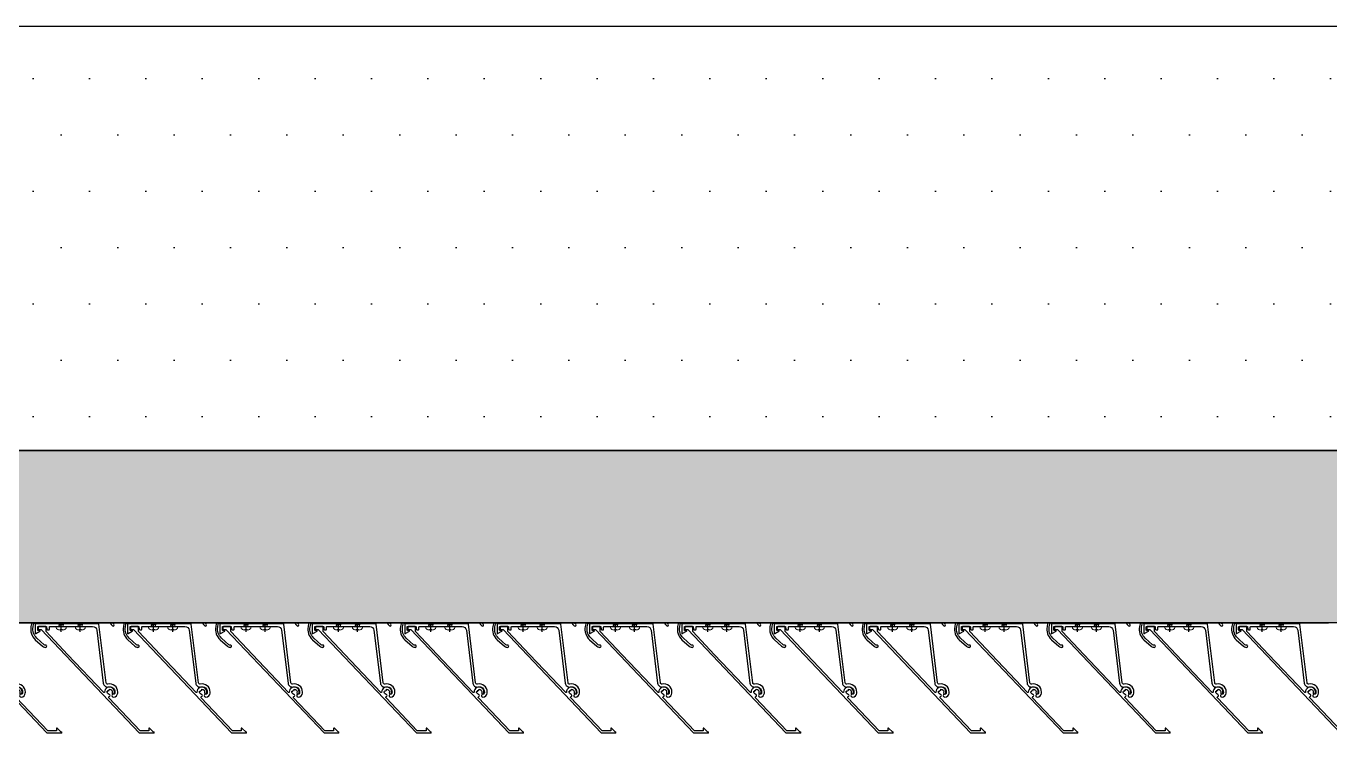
# Model space of a CAD drawing. Header units: millimetres. Extents: x 2519235 to 7246330, y 25937 to 201821.
# Drawn here: x 2747938 to 2748855, y 101893 to 102391 of the extents above; entities that cross this region are included whole.
import ezdxf

# ---------------------------------------------------------------- set-up
doc = ezdxf.new("R2010")
doc.units = ezdxf.units.MM
doc.set_wipeout_variables(frame=1)
for name, pattern in [('CENTER', [50.8, 31.75, -6.35, 6.35, -6.35]), ('DXK_LINE_DOT2', [3.9198, 1.9599, -1.9599]), ('HIDDEN2', [4.7625, 3.175, -1.5875])]:
    doc.linetypes.add(name, pattern=pattern)
for name, color, linetype in [('010 - ASPG_ACCESSORIES_MAIN_COLOR_1', 7, 'Continuous'), ('010 - ASPG_EXTR_DEF_SUB', 7, 'Continuous'), ('010 - ASPG_EXTR_MAIN_COLOR_2', 7, 'Continuous'), ('010 - ASPG_FLASHING_HATCH_', 7, 'Continuous'), ('010 - ASPG_FLASHING_MAIN_COLOR_2', 7, 'Continuous'), ('010 - ASPG_FLASHING_MAIN_COLOR_4', 7, 'Continuous'), ('010 - ASPG_FLASHING_WIPEOUT_', 7, 'Continuous'), ('010 - ASPG_FRAMING_CUT_COLOR_4', 7, 'Continuous'), ('010 - ASPG_FRAMING_HATCH_', 7, 'Continuous'), ('010 - ASPG_FRAMING_MAIN_COLOR_2', 7, 'Continuous'), ('010 - ASPG_FRAMING_SUB_COLOR_2', 7, 'Continuous'), ('010 - ASPG_FRAMING_WIPEOUT_', 7, 'Continuous'), ('_BOLT-M10', 7, 'Continuous'), ('_C-SC', 7, 'Continuous'), ('_Hatch', 7, 'Continuous'), ('_LOUVER-SB', 7, 'Continuous'), ('BOLT & SCREW', 7, 'Continuous'), ('Center Line', 7, 'CENTER'), ('Xref-PLAN-106.940$0$_Beam', 7, 'Continuous')]:
    doc.layers.add(name, color=color, linetype=linetype)
doc.layers.add('12-GRID', color=7, linetype='CENTER', lineweight=13)
doc.layers.add('SCREW', color=7, linetype='Continuous', lineweight=5)

# ---------------------------------------------------------------- blocks, each defined once
blk = doc.blocks.new('*U366')
at = {"color": 7}
for p, q in [((250, -25), (-3599.25, -25)), ((250, -25), (250, -144.93)), ((-3599.25, -30.08), (250, -30.08)), ((-3599.25, -35.39), (250, -35.39)), ((-3599.25, -134.54), (250, -134.54)), ((-3599.25, -139.62), (250, -139.62)), ((-3599.25, -144.93), (250, -144.93))]:
    blk.add_line(p, q, dxfattribs=at)
at = {"layer": 'Defpoints', "color": 7}
for p, q in [((6.35, -6.35), (-6.35, 6.35)), ((-6.35, -6.35), (6.35, 6.35)), ((0, 0), (0, -144.93))]:
    blk.add_line(p, q, dxfattribs=at)
blk = doc.blocks.new('_PP-LOUVER')
at = {"layer": '_Hatch'}
h = blk.add_hatch(dxfattribs=at)
h.set_pattern_fill('STEEL', scale=1.5)
h.set_pattern_definition([(45, (-1941.0177, -2436.031), (-3.367596, 3.367596), []), (45, (-1941.0177, -2433.6497), (-3.367596, 3.367596), [])])
h.paths.add_polyline_path([(3, 67), (3, 3, 0.414214), (13, -7), (50, -7), (50, -15), (-50, -15), (-50, -7), (-13, -7, 0.414214), (-3, 3), (-3, 67, 0.414214), (-13, 77), (-50, 77), (-50, 85), (50, 85), (50, 77), (13, 77, 0.414214)])
at = {"color": 7, "linetype": 'Continuous'}
for p, q in [((70, 135), (-70, 135)), ((-70, 135), (-70, -25)), ((70, 135), (70, -25))]:
    blk.add_line(p, q, dxfattribs=at)
at = {"color": 7, "linetype": 'DXK_LINE_DOT2'}
for p, q in [((-70, 135), (-70, -25)), ((70, 135), (-70, 135)), ((70, -25), (70, 135))]:
    blk.add_line(p, q, dxfattribs=at)
at = {"color": 7, "linetype": 'HIDDEN2'}
for p, q in [((-70, -25), (-70, -65)), ((70, -65), (70, -25)), ((-70, -30.08), (-70, -65)), ((70, -30.08), (70, -65)), ((-70, -65), (70, -65)), ((-70, -65), (70, -65))]:
    blk.add_line(p, q, dxfattribs=at)
at = {"color": 7}
blk.add_lwpolyline([(-50, 85), (50, 85), (50, 77), (13, 77, 0.414214), (3, 67), (3, 3, 0.414214), (13, -7), (50, -7), (50, -15), (-50, -15), (-50, -7), (-13, -7, 0.414214), (-3, 3), (-3, 67, 0.414214), (-13, 77), (-50, 77)], format="xyb", close=True, dxfattribs=at)
for points in [[(63, 60), (3, 60), (3, 10), (63, 10)], [(63, 60), (8, 60), (8, 10), (63, 10)]]:
    blk.add_lwpolyline(points, close=True, dxfattribs=at)
at = {"layer": '_BOLT-M10', "color": 7}
for p, q in [((0, 128.05), (0, 101.95)), ((-11.69, 115), (11.69, 115)), ((3, 42), (-3, 42)), ((8, 42), (3, 42)), ((16, 35), (-10, 35)), ((3, 28), (-3, 28)), ((8, 28), (3, 28))]:
    blk.add_line(p, q, dxfattribs=at)
blk.add_lwpolyline([(-8, 110.38), (0, 105.76), (8, 110.38), (8, 119.62), (0, 124.24), (-8, 119.62)], close=True, dxfattribs=at)
for radius in [10, 6.93]:
    blk.add_circle((0, 115), radius, dxfattribs=at)
at = {"layer": 'Defpoints', "color": 7}
for p, q in [((6.35, -6.35), (-6.35, 6.35)), ((-6.35, -6.35), (6.35, 6.35))]:
    blk.add_line(p, q, dxfattribs=at)
at = {"layer": 'Defpoints', "color": 7, "linetype": 'HIDDEN2'}
for p, q in [((0, -58.05), (0, -31.95)), ((-11.69, -45), (11.69, -45))]:
    blk.add_line(p, q, dxfattribs=at)
blk.add_lwpolyline([(-8, -40.38), (0, -35.76), (8, -40.38), (8, -49.62), (0, -54.24), (-8, -49.62)], close=True, dxfattribs=at)
for radius in [10, 6.93]:
    blk.add_circle((0, -45), radius, dxfattribs=at)
blk = doc.blocks.new('Xref-PLAN-106.940')
at = {"layer": 'Xref-PLAN-106.940$0$_Beam', "color": 7}
for p, q in [((146419.18, 6933.4), (152919.18, 6933.4)), ((146419.18, 6633.4), (152919.18, 6633.4))]:
    blk.add_line(p, q, dxfattribs=at)
blk = doc.blocks.new('A$C6d15e31b')
at = {"color": 7}
blk.add_blockref('Xref-PLAN-106.940', (-135619.34, -23258.4), dxfattribs=at)
at = {"layer": '_C-SC', "color": 7, "xscale": -1}
blk.add_blockref('_PP-LOUVER', (13650.59, -16475.07), dxfattribs=at)
at = {"layer": '_LOUVER-SB', "color": 7, "xscale": -1}
blk.add_blockref('*U366', (13650.59, -16475.07), dxfattribs=at)
blk = doc.blocks.new('*U2952')
at = {"layer": '12-GRID', "color": 7, "linetype": 'CENTER'}
for p, q in [((0, -6.2), (0, 2.2)), ((-4.2, -2), (4.2, -2))]:
    blk.add_line(p, q, dxfattribs=at)
at = {"layer": 'BOLT & SCREW', "color": 7}
for p, q in [((-0.55, -1.77), (-1.77, -1.56)), ((-0.55, -2.23), (-1.77, -2.44)), ((-0.46, -1.77), (-0.88, -1.56)), ((-0.46, -2.23), (-0.88, -2.44)), ((-0.23, -1.45), (-0.44, -0.23)), ((-0.23, -1.54), (-0.44, -1.12)), ((-0.23, -2.46), (-0.44, -2.88)), ((-0.23, -2.55), (-0.44, -3.77)), ((0.23, -1.45), (0.44, -0.23)), ((0.23, -1.54), (0.44, -1.12)), ((0.44, -2.88), (0.23, -2.46)), ((0.23, -2.55), (0.44, -3.77)), ((0.46, -1.77), (0.88, -1.56)), ((0.46, -2.23), (0.88, -2.44)), ((0.55, -1.77), (1.77, -1.56)), ((0.55, -2.23), (1.77, -2.44))]:
    blk.add_line(p, q, dxfattribs=at)
for points in [[(-1.77, -1.56), (-0.88, -1.56, 0.414214), (-0.44, -1.12), (-0.44, -0.23), (0.44, -0.23), (0.44, -1.12, 0.414214), (0.88, -1.56), (1.77, -1.56), (1.77, -2.44), (0.88, -2.44, 0.414214), (0.44, -2.88), (0.44, -3.77), (-0.44, -3.77), (-0.44, -2.88, 0.414214), (-0.88, -2.44), (-1.77, -2.44)], [(0.23, -2.46, -0.414214), (0.46, -2.23), (0.55, -2.23), (0.55, -1.77), (0.46, -1.77, -0.414214), (0.23, -1.54), (0.23, -1.45), (-0.23, -1.45), (-0.23, -1.54, -0.414214), (-0.46, -1.77), (-0.55, -1.77), (-0.55, -2.23), (-0.46, -2.23, -0.414214), (-0.23, -2.46), (-0.23, -2.55), (0.23, -2.55)]]:
    blk.add_lwpolyline(points, format="xyb", close=True, dxfattribs=at)
blk.add_circle((0, -2), 3.5, dxfattribs=at)
blk = doc.blocks.new('000_ASPG_TYP_FILES_20260218-010703_FRAME_EXTR_')
at = {"layer": '010 - ASPG_FRAMING_HATCH_'}
h = blk.add_hatch(dxfattribs=at)
h.set_pattern_fill('ANSI32', scale=0.1, angle=180)
edge = h.paths.add_edge_path()
edge.add_line((2, 16), (2, 2))
edge.add_line((2, 2), (39.7, 2))
edge.add_arc((39.7, 1.7), 0.3, 0, 90, ccw=False)
edge.add_line((40, 1.7), (40, 0.3))
edge.add_arc((39.7, 0.3), 0.3, -90, 0, ccw=False)
edge.add_line((39.7, 0), (0.3, 0))
edge.add_arc((0.3, 0.3), 0.3, 180, 270, ccw=False)
edge.add_line((0, 0.3), (0, 17.7))
edge.add_arc((0.3, 17.7), 0.3, 90, 180, ccw=False)
edge.add_line((0.3, 18), (22.56, 18))
edge.add_arc((22.56, 18.5), 0.5, 270, 380.20955)
edge.add_arc((26.17, 19.83), 3.35, 182.06379, 200.20955, ccw=False)
edge.add_arc((23.58, 19.74), 0.76, 2.06379, 182.06379, ccw=False)
edge.add_arc((26.17, 19.83), 1.83, 182.06379, 447.93621)
edge.add_arc((26.26, 22.42), 0.76, 87.93621, 267.93621, ccw=False)
edge.add_arc((26.17, 19.83), 3.35, 69.79045, 87.93621, ccw=False)
edge.add_arc((27.5, 23.44), 0.5, 249.79045, 360)
edge.add_line((28, 23.44), (28, 26.68))
edge.add_line((28, 26.68), (28.5, 27.18))
edge.add_line((28.5, 27.18), (28, 27.68))
edge.add_line((28, 27.68), (28, 38.62))
edge.add_line((28, 38.62), (28.5, 39.12))
edge.add_line((28.5, 39.12), (28, 39.62))
edge.add_line((28, 39.62), (28, 42.86))
edge.add_arc((27.5, 42.86), 0.5, 0, 110.20955)
edge.add_arc((26.17, 46.47), 3.35, 272.06379, 290.20955, ccw=False)
edge.add_arc((26.26, 43.88), 0.76, 92.06379, 272.06379, ccw=False)
edge.add_arc((26.17, 46.47), 1.83, 272.06379, 537.93621)
edge.add_arc((23.58, 46.56), 0.76, 177.93621, 357.93621, ccw=False)
edge.add_arc((26.17, 46.47), 3.35, 159.79045, 177.93621, ccw=False)
edge.add_arc((22.56, 47.8), 0.5, 339.79045, 450)
edge.add_line((22.56, 48.3), (0.3, 48.3))
edge.add_arc((0.3, 48.6), 0.3, 180, 270, ccw=False)
edge.add_line((0, 48.6), (0, 60))
edge.add_arc((0.3, 60), 0.3, 90, 180, ccw=False)
edge.add_line((0.3, 60.3), (5, 60.3))
edge.add_line((5, 60.3), (5, 65))
edge.add_arc((5.3, 65), 0.3, 90, 180, ccw=False)
edge.add_line((5.3, 65.3), (30, 65.3))
edge.add_line((30, 65.3), (30, 63.6))
edge.add_arc((29.7, 63.6), 0.3, -90, 0, ccw=False)
edge.add_line((29.7, 63.3), (7.3, 63.3))
edge.add_arc((7.3, 63), 0.3, 90, 180)
edge.add_line((7, 63), (7, 58.3))
edge.add_line((7, 58.3), (2.3, 58.3))
edge.add_arc((2.3, 58), 0.3, 90, 180)
edge.add_line((2, 58), (2, 50.6))
edge.add_arc((2.3, 50.6), 0.3, 180, 270)
edge.add_line((2.3, 50.3), (29.7, 50.3))
edge.add_arc((29.7, 50), 0.3, 0, 90, ccw=False)
edge.add_line((30, 50), (30, 26.68))
edge.add_line((30, 26.68), (30, 16.3))
edge.add_arc((29.7, 16.3), 0.3, -90, 0, ccw=False)
edge.add_line((29.7, 16), (2, 16))
at = {"layer": '010 - ASPG_FRAMING_CUT_COLOR_4', "color": 7}
blk.add_lwpolyline([(2, 16), (2, 2), (39.7, 2, -0.414214), (40, 1.7), (40, 0.3, -0.414214), (39.7, 0), (0.3, 0, -0.414214), (0, 0.3), (0, 17.7, -0.414214), (0.3, 18), (22.56, 18, 0.52173), (23.03, 18.67, -0.079342), (22.82, 19.71, -1), (24.34, 19.76, 2.296346), (26.24, 21.66, -1), (26.29, 23.18, -0.079342), (27.33, 22.97, 0.52173), (28, 23.44), (28, 26.68), (28.5, 27.18), (28, 27.68), (28, 38.62), (28.5, 39.12), (28, 39.62), (28, 42.86, 0.52173), (27.33, 43.33, -0.079342), (26.29, 43.12, -1), (26.24, 44.64, 2.296346), (24.34, 46.54, -1), (22.82, 46.59, -0.079342), (23.03, 47.63, 0.52173), (22.56, 48.3), (0.3, 48.3, -0.414214), (0, 48.6), (0, 60, -0.414214), (0.3, 60.3), (5, 60.3), (5, 65, -0.414214), (5.3, 65.3), (30, 65.3), (30, 63.6, -0.414214), (29.7, 63.3), (7.3, 63.3, 0.414214), (7, 63), (7, 58.3), (2.3, 58.3, 0.414214), (2, 58), (2, 50.6, 0.414214), (2.3, 50.3), (29.7, 50.3, -0.414214), (30, 50), (30, 26.68), (30, 16.3, -0.414214), (29.7, 16)], format="xyb", close=True, dxfattribs=at)
at = {"color": 7}
for p in [(26.17, 48.47), (26.17, 21.83)]:
    blk.add_blockref('*U2952', p, dxfattribs=at)
blk = doc.blocks.new('PZG35-9D5')
at = {"layer": 'Center Line', "color": 7}
blk.add_line((0, 3.73), (0, -10.53), dxfattribs=at)
at = {"layer": 'SCREW', "color": 7}
for p, q in [((-1.4, 0), (-1.4, -1.09)), ((1.4, 0), (1.4, -0.59)), ((-1.85, -1.4), (1.85, -0.9)), ((-1.85, -1.4), (-1.4, -1.09)), ((-1.85, -1.4), (-1.4, -1.71)), ((-1.85, -2.7), (1.85, -2.2)), ((-1.85, -2.7), (-1.4, -2.39)), ((-1.85, -2.7), (-1.4, -3.01)), ((-1.85, -4), (-1.4, -3.69)), ((-1.85, -4), (-0.99, -3.88)), ((-1.85, -4), (-1.4, -4.31)), ((-1.4, -1.09), (1.4, -0.59)), ((-1.4, -1.71), (1.4, -1.21)), ((-1.4, -1.71), (-1.4, -2.39)), ((-1.4, -2.39), (1.4, -1.89)), ((-1.4, -3.01), (1.4, -2.51)), ((-1.4, -3.01), (-1.4, -3.69)), ((-1.4, -3.69), (-0.84, -3.59)), ((-1.4, -4.31), (-1.18, -4.27)), ((-1.4, -4.31), (-1.4, -8.1)), ((0, -9.5), (-1.4, -8.1)), ((0, -9.5), (1.4, -8.1)), ((0.56, -3.34), (1.4, -3.19)), ((0.71, -3.65), (1.85, -3.5)), ((0.71, -3.93), (1.4, -3.81)), ((0.71, -4.61), (1.4, -4.49)), ((0.71, -4.95), (1.85, -4.8)), ((0.71, -5.23), (1.4, -5.11)), ((1.85, -0.9), (1.4, -0.59)), ((1.85, -0.9), (1.4, -1.21)), ((1.4, -1.21), (1.4, -1.89)), ((1.85, -2.2), (1.4, -1.89)), ((1.85, -2.2), (1.4, -2.51)), ((1.4, -2.51), (1.4, -3.19)), ((1.85, -3.5), (1.4, -3.19)), ((1.85, -3.5), (1.4, -3.81)), ((1.4, -3.81), (1.4, -4.49)), ((1.85, -4.8), (1.4, -4.49)), ((1.85, -4.8), (1.4, -5.11)), ((1.4, -5.11), (1.4, -8.1))]:
    blk.add_line(p, q, dxfattribs=at)
blk.add_lwpolyline([(0, -9.5), (0.71, -5.23), (0.71, -3.6, 0.417657), (0.41, -3.3, 0.108102), (-0.84, -3.59), (-1.4, -4.7)], format="xyb", dxfattribs=at)
blk = doc.blocks.new('*U2951')
at = {"layer": 'SCREW', "color": 7}
blk.add_lwpolyline([(3.03, 1.78, 0.09906), (0.8, 2.55), (0.8, 2.27), (-0.8, 2.27), (-0.8, 2.55, 0.09906), (-3.03, 1.78, 0.266588), (-3.5, 0.96), (-3.5, 0.2, 0.414214), (-3.3, 0), (3.3, 0, 0.414214), (3.5, 0.2), (3.5, 0.96, 0.266588)], format="xyb", close=True, dxfattribs=at)
blk.add_blockref('PZG35-9D5', (0, 0), dxfattribs=at)
blk = doc.blocks.new('*U2950')
at = {"color": 7}
blk.add_point((0, 0), dxfattribs=at)
at = {"layer": '010 - ASPG_ACCESSORIES_MAIN_COLOR_1', "color": 7}
blk.add_lwpolyline([(-39.7, -0.6, 0.414214), (-40, -0.9), (-40, -7.37, 0.57735), (-39.65, -7.57), (-36.64, -5.83, 0.767327), (-36.79, -5.3), (-37.9, -5.3, -0.414214), (-38.2, -5), (-38.2, -2.8, -0.414214), (-38, -2.6), (-32.18, -2.6, -0.388879), (-31.98, -2.78), (-31.85, -4.34, 0.388879), (-31.35, -4.8), (-30.3, -4.8, 0.414214), (-30, -4.5), (-30, -2.9, -0.414214), (-29.7, -2.6), (0.41, -2.6, -0.378969), (3.39, -5.24), (7.95, -42.52, 0.446593), (11.62, -45.08, -0.489802), (16.08, -48.68), (16.06, -49.36, -0.18248), (15.8, -50.02, -0.267949), (15.33, -50.17, 1.122115), (15.1, -52.34, 0.405004), (18.06, -49.4), (18.08, -48.72, 0.489805), (11.16, -43.13, -0.446597), (9.94, -42.28), (4.87, -0.85, 0.364176), (4.57, -0.6)], format="xyb", close=True, dxfattribs=at)
at = {"layer": '010 - ASPG_EXTR_DEF_SUB', "color": 7}
for p in [(-40, -0.5), (43.44, -76.9), (43.44, -77.5)]:
    blk.add_point(p, dxfattribs=at)
at = {"layer": '010 - ASPG_EXTR_MAIN_COLOR_2', "color": 7}
blk.add_lwpolyline([(11.37, -48.15), (11.47, -47.44), (12.18, -47.56), (12.29, -46.79, -0.535538), (14.19, -49.17, 0.991572), (15.66, -49.58, 1.157025), (8.79, -48.77, -0.688558), (8.27, -48.99), (-17.14, -22.17), (-32.34, -6.13), (-32.34, -2.9, 0.414312), (-32.64, -2.6), (-37.54, -2.6, 0.414116), (-37.84, -2.9), (-37.84, -4.3, 0.414214), (-37.54, -4.6), (-35.99, -4.6, -0.205895), (-35.77, -4.69), (33.23, -77.5), (43.14, -77.5, 0.668179), (43.36, -76.99), (40.52, -74.15, 0.668179), (40.01, -74.36), (40.01, -76), (33.87, -76), (11.86, -52.78, -0.558354), (12.08, -51.95, 0.766275), (12.04, -50.39, -0.438583), (10.71, -48.05)], format="xyb", close=True, dxfattribs=at)
at = {"layer": 'SCREW', "color": 7, "rotation": 180}
for p in [(-21.65, -2.5), (-8.24, -2.5)]:
    blk.add_blockref('*U2951', p, dxfattribs=at)
blk = doc.blocks.new('*U1111')
at = {"color": 7}
blk.add_wipeout([(1390, 4), (60, 4), (60, 69.3), (1390, 69.3)], dxfattribs=at).dxf.layer = '010 - ASPG_FRAMING_WIPEOUT_'
at = {"layer": '010 - ASPG_FRAMING_MAIN_COLOR_2', "color": 7}
blk.add_lwpolyline([(1360, 69.3), (90, 69.3), (90, 6), (1360, 6)], close=True, dxfattribs=at)
at = {"layer": '010 - ASPG_FRAMING_SUB_COLOR_2', "color": 7}
for points in [[(1390, 4), (60, 4), (60, 69.3), (1390, 69.3)], [(60, 2), (60, 4), (1390, 4), (1390, 2)]]:
    blk.add_lwpolyline(points, close=True, dxfattribs=at)
at = {"color": 7, "rotation": 180}
for p in [(115, 69.3), (180, 69.3), (245, 69.3), (310, 69.3), (375, 69.3), (440, 69.3), (505, 69.3), (570, 69.3), (635, 69.3), (700, 69.3), (765, 69.3), (830, 69.3), (895, 69.3), (960, 69.3), (1025, 69.3)]:
    blk.add_blockref('*U2950', p, dxfattribs=at)
at = {"color": 7}
blk.add_blockref('000_ASPG_TYP_FILES_20260218-010703_FRAME_EXTR_', (60, 4), dxfattribs=at)
blk = doc.blocks.new('*U1102')
at = {"layer": '010 - ASPG_EXTR_DEF_SUB', "color": 7}
for p in [(325, 0), (390, 0), (455, 0), (520, 0), (585, 0), (650, 0), (715, 0), (780, 0), (845, 0), (910, 0), (975, 0), (1040, 0), (1105, 0), (1170, 0)]:
    blk.add_point(p, dxfattribs=at)
at = {"layer": '010 - ASPG_EXTR_MAIN_COLOR_2', "color": 7}
blk.add_lwpolyline([(314.8, 14.29, -0.014998), (321.92, 21.45, -0.738349), (324.92, 19.76, 0.004917), (321.81, 4.8, 0.263611), (324.88, -4.46), (330, -9.08, 0.125884), (331.27, -9.75, 0.044275), (332.09, -9.87, 1.107655), (332.13, -8.33, -0.215596), (331.02, -7.99), (325.89, -3.35, -0.263611), (323.28, 4.51, -0.004855), (326.34, 19.26, 0.23396), (325.82, 21.95, -0.24081), (325.71, 24.9, -0.104157), (325.78, 25), (327.99, 26.93, -0.229021), (330.7, 26.89, -0.381721), (335.27, 9.07, 0.977382), (336.62, 8.41, 0.361105), (332.41, 27.5, -0.496126), (332.44, 30.69, 0.003188), (334.06, 31.9, -0.002827), (335.56, 33.07, 0.077048), (368.74, 68.44, -0.247674), (368.99, 68.57), (370.98, 68.57, -0.044131), (371.47, 68.5, -0.125846), (373.96, 67.21, -0.098851), (374.82, 66.03, -0.205828), (374.79, 61.2, -0.115116), (371.37, 57.18, 0.822373), (372.46, 56.1, 0.109185), (376.15, 60.56, 0.208323), (376.19, 66.64, 0.100528), (374.97, 68.32, 0.145116), (371.29, 70.07), (355.76, 70.07, 0.433659), (355.46, 69.75), (355.84, 63.96, 0.082069), (355.86, 63.87, 0.720654), (357.33, 63.97, 0.079224), (357.34, 64.07), (357.07, 68.14, -0.433659), (357.47, 68.57), (365.86, 68.57, -0.607385), (366.35, 67.62, -0.045829), (347.78, 45.76, -0.560492), (347.29, 45.89, 0.31786), (344.21, 48.24, 0.953288), (344.08, 46.72, -2.423004), (342.26, 44.89, 0.952315), (340.74, 44.76, 0.300821), (342.89, 41.76, -0.560492), (342.98, 41.25, -0.019425), (333.62, 33.46, -0.552501), (333.15, 33.64, 0.344461), (329.99, 36.3, 0.952015), (329.86, 34.78, -2.423186), (328.04, 32.95, 0.952015), (326.52, 32.82, 0.2854), (328.49, 29.89, -0.553378), (328.56, 29.38, 0.030674), (313.46, 15.06, 0.4171)], format="xyb", dxfattribs=at)
for points in [[(420.76, 70.07, 0.433659), (420.46, 69.75), (420.84, 63.96, 0.082069), (420.86, 63.87, 0.720654), (422.33, 63.97, 0.079224), (422.34, 64.07), (422.07, 68.14, -0.433659), (422.47, 68.57), (430.86, 68.57, -0.607385), (431.35, 67.62, -0.045829), (412.78, 45.76, -0.560492), (412.29, 45.89, 0.31786), (409.21, 48.24, 0.953288), (409.08, 46.72, -2.423004), (407.26, 44.89, 0.952315), (405.74, 44.76, 0.300821), (407.89, 41.76, -0.560492), (407.98, 41.25, -0.019425), (398.62, 33.46, -0.552501), (398.15, 33.64, 0.344461), (394.99, 36.3, 0.952015), (394.86, 34.78, -2.423186), (393.04, 32.95, 0.952015), (391.52, 32.82, 0.2854), (393.49, 29.89, -0.553378), (393.56, 29.38, 0.030674), (378.46, 15.06, 0.4171), (379.11, 5.27, 0.935553), (380.1, 6.41, -0.43441), (379.8, 14.29, -0.014998), (386.92, 21.45, -0.738349), (389.92, 19.76, 0.004917), (386.81, 4.8, 0.263611), (389.88, -4.46), (395, -9.08, 0.125884), (396.27, -9.75, 0.044275), (397.09, -9.87, 1.107655), (397.13, -8.33, -0.215596), (396.02, -7.99), (390.89, -3.35, -0.263611), (388.28, 4.51, -0.004855), (391.34, 19.26, 0.23396), (390.82, 21.95, -0.24081), (390.71, 24.9, -0.104157), (390.78, 25), (392.99, 26.93, -0.229021), (395.7, 26.89, -0.381721), (400.27, 9.07, 0.977382), (401.62, 8.41, 0.361105), (397.41, 27.5, -0.496126), (397.44, 30.69, 0.003188), (399.06, 31.9, -0.002827), (400.56, 33.07, 0.077048), (433.74, 68.44, -0.247674), (433.99, 68.57), (435.98, 68.57, -0.044131), (436.47, 68.5, -0.125846), (438.96, 67.21, -0.098851), (439.82, 66.03, -0.205828), (439.79, 61.2, -0.115116), (436.37, 57.18, 0.822373), (437.46, 56.1, 0.109185), (441.15, 60.56, 0.208323), (441.19, 66.64, 0.100528), (439.97, 68.32, 0.145116), (436.29, 70.07)], [(485.76, 70.07, 0.433659), (485.46, 69.75), (485.84, 63.96, 0.082069), (485.86, 63.87, 0.720654), (487.33, 63.97, 0.079224), (487.34, 64.07), (487.07, 68.14, -0.433659), (487.47, 68.57), (495.86, 68.57, -0.607385), (496.35, 67.62, -0.045829), (477.78, 45.76, -0.560492), (477.29, 45.89, 0.31786), (474.21, 48.24, 0.953288), (474.08, 46.72, -2.423004), (472.26, 44.89, 0.952315), (470.74, 44.76, 0.300821), (472.89, 41.76, -0.560492), (472.98, 41.25, -0.019425), (463.62, 33.46, -0.552501), (463.15, 33.64, 0.344461), (459.99, 36.3, 0.952015), (459.86, 34.78, -2.423186), (458.04, 32.95, 0.952015), (456.52, 32.82, 0.2854), (458.49, 29.89, -0.553378), (458.56, 29.38, 0.030674), (443.46, 15.06, 0.4171), (444.11, 5.27, 0.935553), (445.1, 6.41, -0.43441), (444.8, 14.29, -0.014998), (451.92, 21.45, -0.738349), (454.92, 19.76, 0.004917), (451.81, 4.8, 0.263611), (454.88, -4.46), (460, -9.08, 0.125884), (461.27, -9.75, 0.044275), (462.09, -9.87, 1.107655), (462.13, -8.33, -0.215596), (461.02, -7.99), (455.89, -3.35, -0.263611), (453.28, 4.51, -0.004855), (456.34, 19.26, 0.23396), (455.82, 21.95, -0.24081), (455.71, 24.9, -0.104157), (455.78, 25), (457.99, 26.93, -0.229021), (460.7, 26.89, -0.381721), (465.27, 9.07, 0.977382), (466.62, 8.41, 0.361105), (462.41, 27.5, -0.496126), (462.44, 30.69, 0.003188), (464.06, 31.9, -0.002827), (465.56, 33.07, 0.077048), (498.74, 68.44, -0.247674), (498.99, 68.57), (500.98, 68.57, -0.044131), (501.47, 68.5, -0.125846), (503.96, 67.21, -0.098851), (504.82, 66.03, -0.205828), (504.79, 61.2, -0.115116), (501.37, 57.18, 0.822373), (502.46, 56.1, 0.109185), (506.15, 60.56, 0.208323), (506.19, 66.64, 0.100528), (504.97, 68.32, 0.145116), (501.29, 70.07)], [(550.76, 70.07, 0.433659), (550.46, 69.75), (550.84, 63.96, 0.082069), (550.86, 63.87, 0.720654), (552.33, 63.97, 0.079224), (552.34, 64.07), (552.07, 68.14, -0.433659), (552.47, 68.57), (560.86, 68.57, -0.607385), (561.35, 67.62, -0.045829), (542.78, 45.76, -0.560492), (542.29, 45.89, 0.31786), (539.21, 48.24, 0.953288), (539.08, 46.72, -2.423004), (537.26, 44.89, 0.952315), (535.74, 44.76, 0.300821), (537.89, 41.76, -0.560492), (537.98, 41.25, -0.019425), (528.62, 33.46, -0.552501), (528.15, 33.64, 0.344461), (524.99, 36.3, 0.952015), (524.86, 34.78, -2.423186), (523.04, 32.95, 0.952015), (521.52, 32.82, 0.2854), (523.49, 29.89, -0.553378), (523.56, 29.38, 0.030674), (508.46, 15.06, 0.4171), (509.11, 5.27, 0.935553), (510.1, 6.41, -0.43441), (509.8, 14.29, -0.014998), (516.92, 21.45, -0.738349), (519.92, 19.76, 0.004917), (516.81, 4.8, 0.263611), (519.88, -4.46), (525, -9.08, 0.125884), (526.27, -9.75, 0.044275), (527.09, -9.87, 1.107655), (527.13, -8.33, -0.215596), (526.02, -7.99), (520.89, -3.35, -0.263611), (518.28, 4.51, -0.004855), (521.34, 19.26, 0.23396), (520.82, 21.95, -0.24081), (520.71, 24.9, -0.104157), (520.78, 25), (522.99, 26.93, -0.229021), (525.7, 26.89, -0.381721), (530.27, 9.07, 0.977382), (531.62, 8.41, 0.361105), (527.41, 27.5, -0.496126), (527.44, 30.69, 0.003188), (529.06, 31.9, -0.002827), (530.56, 33.07, 0.077048), (563.74, 68.44, -0.247674), (563.99, 68.57), (565.98, 68.57, -0.044131), (566.47, 68.5, -0.125846), (568.96, 67.21, -0.098851), (569.82, 66.03, -0.205828), (569.79, 61.2, -0.115116), (566.37, 57.18, 0.822373), (567.46, 56.1, 0.109185), (571.15, 60.56, 0.208323), (571.19, 66.64, 0.100528), (569.97, 68.32, 0.145116), (566.29, 70.07)], [(615.76, 70.07, 0.433659), (615.46, 69.75), (615.84, 63.96, 0.082069), (615.86, 63.87, 0.720654), (617.33, 63.97, 0.079224), (617.34, 64.07), (617.07, 68.14, -0.433659), (617.47, 68.57), (625.86, 68.57, -0.607385), (626.35, 67.62, -0.045829), (607.78, 45.76, -0.560492), (607.29, 45.89, 0.31786), (604.21, 48.24, 0.953288), (604.08, 46.72, -2.423004), (602.26, 44.89, 0.952315), (600.74, 44.76, 0.300821), (602.89, 41.76, -0.560492), (602.98, 41.25, -0.019425), (593.62, 33.46, -0.552501), (593.15, 33.64, 0.344461), (589.99, 36.3, 0.952015), (589.86, 34.78, -2.423186), (588.04, 32.95, 0.952015), (586.52, 32.82, 0.2854), (588.49, 29.89, -0.553378), (588.56, 29.38, 0.030674), (573.46, 15.06, 0.4171), (574.11, 5.27, 0.935553), (575.1, 6.41, -0.43441), (574.8, 14.29, -0.014998), (581.92, 21.45, -0.738349), (584.92, 19.76, 0.004917), (581.81, 4.8, 0.263611), (584.88, -4.46), (590, -9.08, 0.125884), (591.27, -9.75, 0.044275), (592.09, -9.87, 1.107655), (592.13, -8.33, -0.215596), (591.02, -7.99), (585.89, -3.35, -0.263611), (583.28, 4.51, -0.004855), (586.34, 19.26, 0.23396), (585.82, 21.95, -0.24081), (585.71, 24.9, -0.104157), (585.78, 25), (587.99, 26.93, -0.229021), (590.7, 26.89, -0.381721), (595.27, 9.07, 0.977382), (596.62, 8.41, 0.361105), (592.41, 27.5, -0.496126), (592.44, 30.69, 0.003188), (594.06, 31.9, -0.002827), (595.56, 33.07, 0.077048), (628.74, 68.44, -0.247674), (628.99, 68.57), (630.98, 68.57, -0.044131), (631.47, 68.5, -0.125846), (633.96, 67.21, -0.098851), (634.82, 66.03, -0.205828), (634.79, 61.2, -0.115116), (631.37, 57.18, 0.822373), (632.46, 56.1, 0.109185), (636.15, 60.56, 0.208323), (636.19, 66.64, 0.100528), (634.97, 68.32, 0.145116), (631.29, 70.07)], [(680.76, 70.07, 0.433659), (680.46, 69.75), (680.84, 63.96, 0.082069), (680.86, 63.87, 0.720654), (682.33, 63.97, 0.079224), (682.34, 64.07), (682.07, 68.14, -0.433659), (682.47, 68.57), (690.86, 68.57, -0.607385), (691.35, 67.62, -0.045829), (672.78, 45.76, -0.560492), (672.29, 45.89, 0.31786), (669.21, 48.24, 0.953288), (669.08, 46.72, -2.423004), (667.26, 44.89, 0.952315), (665.74, 44.76, 0.300821), (667.89, 41.76, -0.560492), (667.98, 41.25, -0.019425), (658.62, 33.46, -0.552501), (658.15, 33.64, 0.344461), (654.99, 36.3, 0.952015), (654.86, 34.78, -2.423186), (653.04, 32.95, 0.952015), (651.52, 32.82, 0.2854), (653.49, 29.89, -0.553378), (653.56, 29.38, 0.030674), (638.46, 15.06, 0.4171), (639.11, 5.27, 0.935553), (640.1, 6.41, -0.43441), (639.8, 14.29, -0.014998), (646.92, 21.45, -0.738349), (649.92, 19.76, 0.004917), (646.81, 4.8, 0.263611), (649.88, -4.46), (655, -9.08, 0.125884), (656.27, -9.75, 0.044275), (657.09, -9.87, 1.107655), (657.13, -8.33, -0.215596), (656.02, -7.99), (650.89, -3.35, -0.263611), (648.28, 4.51, -0.004855), (651.34, 19.26, 0.23396), (650.82, 21.95, -0.24081), (650.71, 24.9, -0.104157), (650.78, 25), (652.99, 26.93, -0.229021), (655.7, 26.89, -0.381721), (660.27, 9.07, 0.977382), (661.62, 8.41, 0.361105), (657.41, 27.5, -0.496126), (657.44, 30.69, 0.003188), (659.06, 31.9, -0.002827), (660.56, 33.07, 0.077048), (693.74, 68.44, -0.247674), (693.99, 68.57), (695.98, 68.57, -0.044131), (696.47, 68.5, -0.125846), (698.96, 67.21, -0.098851), (699.82, 66.03, -0.205828), (699.79, 61.2, -0.115116), (696.37, 57.18, 0.822373), (697.46, 56.1, 0.109185), (701.15, 60.56, 0.208323), (701.19, 66.64, 0.100528), (699.97, 68.32, 0.145116), (696.29, 70.07)], [(745.76, 70.07, 0.433659), (745.46, 69.75), (745.84, 63.96, 0.082069), (745.86, 63.87, 0.720654), (747.33, 63.97, 0.079224), (747.34, 64.07), (747.07, 68.14, -0.433659), (747.47, 68.57), (755.86, 68.57, -0.607385), (756.35, 67.62, -0.045829), (737.78, 45.76, -0.560492), (737.29, 45.89, 0.31786), (734.21, 48.24, 0.953288), (734.08, 46.72, -2.423004), (732.26, 44.89, 0.952315), (730.74, 44.76, 0.300821), (732.89, 41.76, -0.560492), (732.98, 41.25, -0.019425), (723.62, 33.46, -0.552501), (723.15, 33.64, 0.344461), (719.99, 36.3, 0.952015), (719.86, 34.78, -2.423186), (718.04, 32.95, 0.952015), (716.52, 32.82, 0.2854), (718.49, 29.89, -0.553378), (718.56, 29.38, 0.030674), (703.46, 15.06, 0.4171), (704.11, 5.27, 0.935553), (705.1, 6.41, -0.43441), (704.8, 14.29, -0.014998), (711.92, 21.45, -0.738349), (714.92, 19.76, 0.004917), (711.81, 4.8, 0.263611), (714.88, -4.46), (720, -9.08, 0.125884), (721.27, -9.75, 0.044275), (722.09, -9.87, 1.107655), (722.13, -8.33, -0.215596), (721.02, -7.99), (715.89, -3.35, -0.263611), (713.28, 4.51, -0.004855), (716.34, 19.26, 0.23396), (715.82, 21.95, -0.24081), (715.71, 24.9, -0.104157), (715.78, 25), (717.99, 26.93, -0.229021), (720.7, 26.89, -0.381721), (725.27, 9.07, 0.977382), (726.62, 8.41, 0.361105), (722.41, 27.5, -0.496126), (722.44, 30.69, 0.003188), (724.06, 31.9, -0.002827), (725.56, 33.07, 0.077048), (758.74, 68.44, -0.247674), (758.99, 68.57), (760.98, 68.57, -0.044131), (761.47, 68.5, -0.125846), (763.96, 67.21, -0.098851), (764.82, 66.03, -0.205828), (764.79, 61.2, -0.115116), (761.37, 57.18, 0.822373), (762.46, 56.1, 0.109185), (766.15, 60.56, 0.208323), (766.19, 66.64, 0.100528), (764.97, 68.32, 0.145116), (761.29, 70.07)], [(810.76, 70.07, 0.433659), (810.46, 69.75), (810.84, 63.96, 0.082069), (810.86, 63.87, 0.720654), (812.33, 63.97, 0.079224), (812.34, 64.07), (812.07, 68.14, -0.433659), (812.47, 68.57), (820.86, 68.57, -0.607385), (821.35, 67.62, -0.045829), (802.78, 45.76, -0.560492), (802.29, 45.89, 0.31786), (799.21, 48.24, 0.953288), (799.08, 46.72, -2.423004), (797.26, 44.89, 0.952315), (795.74, 44.76, 0.300821), (797.89, 41.76, -0.560492), (797.98, 41.25, -0.019425), (788.62, 33.46, -0.552501), (788.15, 33.64, 0.344461), (784.99, 36.3, 0.952015), (784.86, 34.78, -2.423186), (783.04, 32.95, 0.952015), (781.52, 32.82, 0.2854), (783.49, 29.89, -0.553378), (783.56, 29.38, 0.030674), (768.46, 15.06, 0.4171), (769.11, 5.27, 0.935553), (770.1, 6.41, -0.43441), (769.8, 14.29, -0.014998), (776.92, 21.45, -0.738349), (779.92, 19.76, 0.004917), (776.81, 4.8, 0.263611), (779.88, -4.46), (785, -9.08, 0.125884), (786.27, -9.75, 0.044275), (787.09, -9.87, 1.107655), (787.13, -8.33, -0.215596), (786.02, -7.99), (780.89, -3.35, -0.263611), (778.28, 4.51, -0.004855), (781.34, 19.26, 0.23396), (780.82, 21.95, -0.24081), (780.71, 24.9, -0.104157), (780.78, 25), (782.99, 26.93, -0.229021), (785.7, 26.89, -0.381721), (790.27, 9.07, 0.977382), (791.62, 8.41, 0.361105), (787.41, 27.5, -0.496126), (787.44, 30.69, 0.003188), (789.06, 31.9, -0.002827), (790.56, 33.07, 0.077048), (823.74, 68.44, -0.247674), (823.99, 68.57), (825.98, 68.57, -0.044131), (826.47, 68.5, -0.125846), (828.96, 67.21, -0.098851), (829.82, 66.03, -0.205828), (829.79, 61.2, -0.115116), (826.37, 57.18, 0.822373), (827.46, 56.1, 0.109185), (831.15, 60.56, 0.208323), (831.19, 66.64, 0.100528), (829.97, 68.32, 0.145116), (826.29, 70.07)], [(875.76, 70.07, 0.433659), (875.46, 69.75), (875.84, 63.96, 0.082069), (875.86, 63.87, 0.720654), (877.33, 63.97, 0.079224), (877.34, 64.07), (877.07, 68.14, -0.433659), (877.47, 68.57), (885.86, 68.57, -0.607385), (886.35, 67.62, -0.045829), (867.78, 45.76, -0.560492), (867.29, 45.89, 0.31786), (864.21, 48.24, 0.953288), (864.08, 46.72, -2.423004), (862.26, 44.89, 0.952315), (860.74, 44.76, 0.300821), (862.89, 41.76, -0.560492), (862.98, 41.25, -0.019425), (853.62, 33.46, -0.552501), (853.15, 33.64, 0.344461), (849.99, 36.3, 0.952015), (849.86, 34.78, -2.423186), (848.04, 32.95, 0.952015), (846.52, 32.82, 0.2854), (848.49, 29.89, -0.553378), (848.56, 29.38, 0.030674), (833.46, 15.06, 0.4171), (834.11, 5.27, 0.935553), (835.1, 6.41, -0.43441), (834.8, 14.29, -0.014998), (841.92, 21.45, -0.738349), (844.92, 19.76, 0.004917), (841.81, 4.8, 0.263611), (844.88, -4.46), (850, -9.08, 0.125884), (851.27, -9.75, 0.044275), (852.09, -9.87, 1.107655), (852.13, -8.33, -0.215596), (851.02, -7.99), (845.89, -3.35, -0.263611), (843.28, 4.51, -0.004855), (846.34, 19.26, 0.23396), (845.82, 21.95, -0.24081), (845.71, 24.9, -0.104157), (845.78, 25), (847.99, 26.93, -0.229021), (850.7, 26.89, -0.381721), (855.27, 9.07, 0.977382), (856.62, 8.41, 0.361105), (852.41, 27.5, -0.496126), (852.44, 30.69, 0.003188), (854.06, 31.9, -0.002827), (855.56, 33.07, 0.077048), (888.74, 68.44, -0.247674), (888.99, 68.57), (890.98, 68.57, -0.044131), (891.47, 68.5, -0.125846), (893.96, 67.21, -0.098851), (894.82, 66.03, -0.205828), (894.79, 61.2, -0.115116), (891.37, 57.18, 0.822373), (892.46, 56.1, 0.109185), (896.15, 60.56, 0.208323), (896.19, 66.64, 0.100528), (894.97, 68.32, 0.145116), (891.29, 70.07)], [(940.76, 70.07, 0.433659), (940.46, 69.75), (940.84, 63.96, 0.082069), (940.86, 63.87, 0.720654), (942.33, 63.97, 0.079224), (942.34, 64.07), (942.07, 68.14, -0.433659), (942.47, 68.57), (950.86, 68.57, -0.607385), (951.35, 67.62, -0.045829), (932.78, 45.76, -0.560492), (932.29, 45.89, 0.31786), (929.21, 48.24, 0.953288), (929.08, 46.72, -2.423004), (927.26, 44.89, 0.952315), (925.74, 44.76, 0.300821), (927.89, 41.76, -0.560492), (927.98, 41.25, -0.019425), (918.62, 33.46, -0.552501), (918.15, 33.64, 0.344461), (914.99, 36.3, 0.952015), (914.86, 34.78, -2.423186), (913.04, 32.95, 0.952015), (911.52, 32.82, 0.2854), (913.49, 29.89, -0.553378), (913.56, 29.38, 0.030674), (898.46, 15.06, 0.4171), (899.11, 5.27, 0.935553), (900.1, 6.41, -0.43441), (899.8, 14.29, -0.014998), (906.92, 21.45, -0.738349), (909.92, 19.76, 0.004917), (906.81, 4.8, 0.263611), (909.88, -4.46), (915, -9.08, 0.125884), (916.27, -9.75, 0.044275), (917.09, -9.87, 1.107655), (917.13, -8.33, -0.215596), (916.02, -7.99), (910.89, -3.35, -0.263611), (908.28, 4.51, -0.004855), (911.34, 19.26, 0.23396), (910.82, 21.95, -0.24081), (910.71, 24.9, -0.104157), (910.78, 25), (912.99, 26.93, -0.229021), (915.7, 26.89, -0.381721), (920.27, 9.07, 0.977382), (921.62, 8.41, 0.361105), (917.41, 27.5, -0.496126), (917.44, 30.69, 0.003188), (919.06, 31.9, -0.002827), (920.56, 33.07, 0.077048), (953.74, 68.44, -0.247674), (953.99, 68.57), (955.98, 68.57, -0.044131), (956.47, 68.5, -0.125846), (958.96, 67.21, -0.098851), (959.82, 66.03, -0.205828), (959.79, 61.2, -0.115116), (956.37, 57.18, 0.822373), (957.46, 56.1, 0.109185), (961.15, 60.56, 0.208323), (961.19, 66.64, 0.100528), (959.97, 68.32, 0.145116), (956.29, 70.07)], [(1005.76, 70.07, 0.433659), (1005.46, 69.75), (1005.84, 63.96, 0.082069), (1005.86, 63.87, 0.720654), (1007.33, 63.97, 0.079224), (1007.34, 64.07), (1007.07, 68.14, -0.433659), (1007.47, 68.57), (1015.86, 68.57, -0.607385), (1016.35, 67.62, -0.045829), (997.78, 45.76, -0.560492), (997.29, 45.89, 0.31786), (994.21, 48.24, 0.953288), (994.08, 46.72, -2.423004), (992.26, 44.89, 0.952315), (990.74, 44.76, 0.300821), (992.89, 41.76, -0.560492), (992.98, 41.25, -0.019425), (983.62, 33.46, -0.552501), (983.15, 33.64, 0.344461), (979.99, 36.3, 0.952015), (979.86, 34.78, -2.423186), (978.04, 32.95, 0.952015), (976.52, 32.82, 0.2854), (978.49, 29.89, -0.553378), (978.56, 29.38, 0.030674), (963.46, 15.06, 0.4171), (964.11, 5.27, 0.935553), (965.1, 6.41, -0.43441), (964.8, 14.29, -0.014998), (971.92, 21.45, -0.738349), (974.92, 19.76, 0.004917), (971.81, 4.8, 0.263611), (974.88, -4.46), (980, -9.08, 0.125884), (981.27, -9.75, 0.044275), (982.09, -9.87, 1.107655), (982.13, -8.33, -0.215596), (981.02, -7.99), (975.89, -3.35, -0.263611), (973.28, 4.51, -0.004855), (976.34, 19.26, 0.23396), (975.82, 21.95, -0.24081), (975.71, 24.9, -0.104157), (975.78, 25), (977.99, 26.93, -0.229021), (980.7, 26.89, -0.381721), (985.27, 9.07, 0.977382), (986.62, 8.41, 0.361105), (982.41, 27.5, -0.496126), (982.44, 30.69, 0.003188), (984.06, 31.9, -0.002827), (985.56, 33.07, 0.077048), (1018.74, 68.44, -0.247674), (1018.99, 68.57), (1020.98, 68.57, -0.044131), (1021.47, 68.5, -0.125846), (1023.96, 67.21, -0.098851), (1024.82, 66.03, -0.205828), (1024.79, 61.2, -0.115116), (1021.37, 57.18, 0.822373), (1022.46, 56.1, 0.109185), (1026.15, 60.56, 0.208323), (1026.19, 66.64, 0.100528), (1024.97, 68.32, 0.145116), (1021.29, 70.07)], [(1070.76, 70.07, 0.433659), (1070.46, 69.75), (1070.84, 63.96, 0.082069), (1070.86, 63.87, 0.720654), (1072.33, 63.97, 0.079224), (1072.34, 64.07), (1072.07, 68.14, -0.433659), (1072.47, 68.57), (1080.86, 68.57, -0.607385), (1081.35, 67.62, -0.045829), (1062.78, 45.76, -0.560492), (1062.29, 45.89, 0.31786), (1059.21, 48.24, 0.953288), (1059.08, 46.72, -2.423004), (1057.26, 44.89, 0.952315), (1055.74, 44.76, 0.300821), (1057.89, 41.76, -0.560492), (1057.98, 41.25, -0.019425), (1048.62, 33.46, -0.552501), (1048.15, 33.64, 0.344461), (1044.99, 36.3, 0.952015), (1044.86, 34.78, -2.423186), (1043.04, 32.95, 0.952015), (1041.52, 32.82, 0.2854), (1043.49, 29.89, -0.553378), (1043.56, 29.38, 0.030674), (1028.46, 15.06, 0.4171), (1029.11, 5.27, 0.935553), (1030.1, 6.41, -0.43441), (1029.8, 14.29, -0.014998), (1036.92, 21.45, -0.738349), (1039.92, 19.76, 0.004917), (1036.81, 4.8, 0.263611), (1039.88, -4.46), (1045, -9.08, 0.125884), (1046.27, -9.75, 0.044275), (1047.09, -9.87, 1.107655), (1047.13, -8.33, -0.215596), (1046.02, -7.99), (1040.89, -3.35, -0.263611), (1038.28, 4.51, -0.004855), (1041.34, 19.26, 0.23396), (1040.82, 21.95, -0.24081), (1040.71, 24.9, -0.104157), (1040.78, 25), (1042.99, 26.93, -0.229021), (1045.7, 26.89, -0.381721), (1050.27, 9.07, 0.977382), (1051.62, 8.41, 0.361105), (1047.41, 27.5, -0.496126), (1047.44, 30.69, 0.003188), (1049.06, 31.9, -0.002827), (1050.56, 33.07, 0.077048), (1083.74, 68.44, -0.247674), (1083.99, 68.57), (1085.98, 68.57, -0.044131), (1086.47, 68.5, -0.125846), (1088.96, 67.21, -0.098851), (1089.82, 66.03, -0.205828), (1089.79, 61.2, -0.115116), (1086.37, 57.18, 0.822373), (1087.46, 56.1, 0.109185), (1091.15, 60.56, 0.208323), (1091.19, 66.64, 0.100528), (1089.97, 68.32, 0.145116), (1086.29, 70.07)], [(1135.76, 70.07, 0.433659), (1135.46, 69.75), (1135.84, 63.96, 0.082069), (1135.86, 63.87, 0.720654), (1137.33, 63.97, 0.079224), (1137.34, 64.07), (1137.07, 68.14, -0.433659), (1137.47, 68.57), (1145.86, 68.57, -0.607385), (1146.35, 67.62, -0.045829), (1127.78, 45.76, -0.560492), (1127.29, 45.89, 0.31786), (1124.21, 48.24, 0.953288), (1124.08, 46.72, -2.423004), (1122.26, 44.89, 0.952315), (1120.74, 44.76, 0.300821), (1122.89, 41.76, -0.560492), (1122.98, 41.25, -0.019425), (1113.62, 33.46, -0.552501), (1113.15, 33.64, 0.344461), (1109.99, 36.3, 0.952015), (1109.86, 34.78, -2.423186), (1108.04, 32.95, 0.952015), (1106.52, 32.82, 0.2854), (1108.49, 29.89, -0.553378), (1108.56, 29.38, 0.030674), (1093.46, 15.06, 0.4171), (1094.11, 5.27, 0.935553), (1095.1, 6.41, -0.43441), (1094.8, 14.29, -0.014998), (1101.92, 21.45, -0.738349), (1104.92, 19.76, 0.004917), (1101.81, 4.8, 0.263611), (1104.88, -4.46), (1110, -9.08, 0.125884), (1111.27, -9.75, 0.044275), (1112.09, -9.87, 1.107655), (1112.13, -8.33, -0.215596), (1111.02, -7.99), (1105.89, -3.35, -0.263611), (1103.28, 4.51, -0.004855), (1106.34, 19.26, 0.23396), (1105.82, 21.95, -0.24081), (1105.71, 24.9, -0.104157), (1105.78, 25), (1107.99, 26.93, -0.229021), (1110.7, 26.89, -0.381721), (1115.27, 9.07, 0.977382), (1116.62, 8.41, 0.361105), (1112.41, 27.5, -0.496126), (1112.44, 30.69, 0.003188), (1114.06, 31.9, -0.002827), (1115.56, 33.07, 0.077048), (1148.74, 68.44, -0.247674), (1148.99, 68.57), (1150.98, 68.57, -0.044131), (1151.47, 68.5, -0.125846), (1153.96, 67.21, -0.098851), (1154.82, 66.03, -0.205828), (1154.79, 61.2, -0.115116), (1151.37, 57.18, 0.822373), (1152.46, 56.1, 0.109185), (1156.15, 60.56, 0.208323), (1156.19, 66.64, 0.100528), (1154.97, 68.32, 0.145116), (1151.29, 70.07)], [(1200.76, 70.07, 0.433659), (1200.46, 69.75), (1200.84, 63.96, 0.082069), (1200.86, 63.87, 0.720654), (1202.33, 63.97, 0.079224), (1202.34, 64.07), (1202.07, 68.14, -0.433659), (1202.47, 68.57), (1210.86, 68.57, -0.607385), (1211.35, 67.62, -0.045829), (1192.78, 45.76, -0.560492), (1192.29, 45.89, 0.31786), (1189.21, 48.24, 0.953288), (1189.08, 46.72, -2.423004), (1187.26, 44.89, 0.952315), (1185.74, 44.76, 0.300821), (1187.89, 41.76, -0.560492), (1187.98, 41.25, -0.019425), (1178.62, 33.46, -0.552501), (1178.15, 33.64, 0.344461), (1174.99, 36.3, 0.952015), (1174.86, 34.78, -2.423186), (1173.04, 32.95, 0.952015), (1171.52, 32.82, 0.2854), (1173.49, 29.89, -0.553378), (1173.56, 29.38, 0.030674), (1158.46, 15.06, 0.4171), (1159.11, 5.27, 0.935553), (1160.1, 6.41, -0.43441), (1159.8, 14.29, -0.014998), (1166.92, 21.45, -0.738349), (1169.92, 19.76, 0.004917), (1166.81, 4.8, 0.263611), (1169.88, -4.46), (1175, -9.08, 0.125884), (1176.27, -9.75, 0.044275), (1177.09, -9.87, 1.107655), (1177.13, -8.33, -0.215596), (1176.02, -7.99), (1170.89, -3.35, -0.263611), (1168.28, 4.51, -0.004855), (1171.34, 19.26, 0.23396), (1170.82, 21.95, -0.24081), (1170.71, 24.9, -0.104157), (1170.78, 25), (1172.99, 26.93, -0.229021), (1175.7, 26.89, -0.381721), (1180.27, 9.07, 0.977382), (1181.62, 8.41, 0.361105), (1177.41, 27.5, -0.496126), (1177.44, 30.69, 0.003188), (1179.06, 31.9, -0.002827), (1180.56, 33.07, 0.077048), (1213.74, 68.44, -0.247674), (1213.99, 68.57), (1215.98, 68.57, -0.044131), (1216.47, 68.5, -0.125846), (1218.96, 67.21, -0.098851), (1219.82, 66.03, -0.205828), (1219.79, 61.2, -0.115116), (1216.37, 57.18, 0.822373), (1217.46, 56.1, 0.109185), (1221.15, 60.56, 0.208323), (1221.19, 66.64, 0.100528), (1219.97, 68.32, 0.145116), (1216.29, 70.07)]]:
    blk.add_lwpolyline(points, format="xyb", close=True, dxfattribs=at)
at = {"color": 7, "rotation": 179.999999999989}
for p in [(344.09, 42.89), (409.09, 42.89), (474.09, 42.89), (539.09, 42.89), (604.09, 42.89), (669.09, 42.89), (734.09, 42.89), (799.09, 42.89), (864.09, 42.89), (929.09, 42.89), (994.09, 42.89), (1059.09, 42.89), (1124.09, 42.89), (1189.09, 42.89), (329.87, 30.95), (394.87, 30.95), (459.87, 30.95), (524.87, 30.95), (589.87, 30.95), (654.87, 30.95), (719.87, 30.95), (784.87, 30.95), (849.87, 30.95), (914.87, 30.95), (979.87, 30.95), (1044.87, 30.95), (1109.87, 30.95), (1174.87, 30.95)]:
    blk.add_blockref('*U2952', p, dxfattribs=at)
blk = doc.blocks.new('W-1-PP17-ENT1_REV02_20260416-153151_PP17_ENT1_ASPG_MAIN_UPPL')
at = {"color": 7, "rotation": 179.9999999999999}
blk.add_blockref('*U1111', (14400, -16672.99), dxfattribs=at)
at = {"color": 7}
blk.add_blockref('*U1102', (13075.23, -16749.66), dxfattribs=at)
blk = doc.blocks.new('*U2956')
at = {"color": 7}
blk.add_wipeout([(0, -52), (3000, -52), (3000, -351), (0, -351)], dxfattribs=at).dxf.layer = '010 - ASPG_FLASHING_WIPEOUT_'
at = {"layer": '010 - ASPG_FLASHING_HATCH_'}
h = blk.add_hatch(dxfattribs=at)
h.set_pattern_fill('DOTS', scale=0.5)
h.set_pattern_definition([(0, (0, 0), (19.84375, 39.6875), [0, -39.6875])])
h.paths.add_polyline_path([(0, -52), (3000, -52), (3000, -351), (0, -351)])
at = {"layer": '010 - ASPG_FLASHING_MAIN_COLOR_2', "color": 7}
blk.add_lwpolyline([(0, -52), (3000, -52), (3000, -351), (0, -351)], close=True, dxfattribs=at)
at = {"color": 7}
blk.add_wipeout([(0, 69.3), (3000, 69.3), (3000, -52), (0, -52)], dxfattribs=at).dxf.layer = '010 - ASPG_FLASHING_WIPEOUT_'
at = {"layer": '010 - ASPG_FLASHING_HATCH_'}
h = blk.add_hatch(dxfattribs=at)
h.set_pattern_fill('DOTS', scale=0.1)
h.set_pattern_definition([(0, (0, 0), (3.96875, 7.9375), [0, -7.9375])])
h.paths.add_polyline_path([(0, 69.3), (3000, 69.3), (3000, -52), (0, -52)])
at = {"layer": '010 - ASPG_FLASHING_MAIN_COLOR_4', "color": 7}
blk.add_lwpolyline([(0, 69.3), (3000, 69.3), (3000, -52), (0, -52)], close=True, dxfattribs=at)
blk = doc.blocks.new('W-1-PP17-ENT1_REV03_20260621-000232_LOPF_FLASHING')
at = {"color": 7, "rotation": 180}
blk.add_blockref('*U2956', (14400, -16673), dxfattribs=at)

msp = doc.modelspace()

# ---------------------------------------------------------------- block references
at = {"color": 7}
msp.add_blockref('A$C6d15e31b', (2734544.161, 118712.942), dxfattribs=at)

# ---------------------------------------------------------------- next in the draw order: block references
msp.add_blockref('W-1-PP17-ENT1_REV02_20260416-153151_PP17_ENT1_ASPG_MAIN_UPPL', (2734544.161, 118712.942), dxfattribs=at)

# ---------------------------------------------------------------- next in the draw order: block references
msp.add_blockref('W-1-PP17-ENT1_REV03_20260621-000232_LOPF_FLASHING', (2734544.161, 118712.942), dxfattribs=at)

doc.saveas('drawing.dxf')
